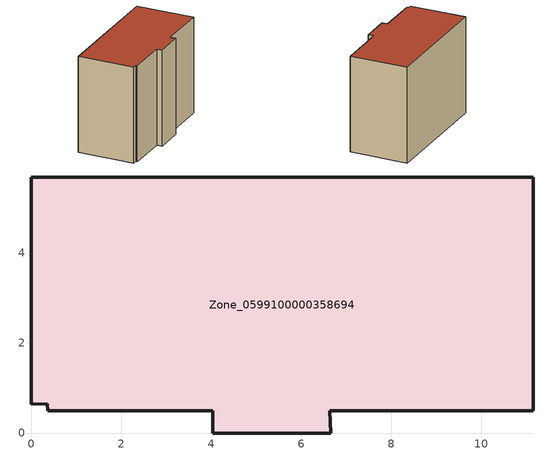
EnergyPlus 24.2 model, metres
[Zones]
Zone_0599100000358694
 floor ground (C_G): 0.36,0.5 0.36,0.65 0,0.64 0,5.69 11.16,5.68 11.16,0.5 6.64,0.5 6.66,0 4.04,0 4.04,0.5 z0
 wall outside (C_F): 4.04,0 6.66,0 6.64,0.5 11.16,0.5 11.16,5.68 0,5.69 0,0.64 0.36,0.65 0.36,0.5 4.04,0.5 4.04,0 z0:8.64
 roof outside (C_R): 0.36,0.65 0.36,0.5 4.04,0.5 4.04,0 6.66,0 6.64,0.5 11.16,0.5 11.16,5.68 0,5.69 0,0.64 z8.64
[BUILDING]
Pand.0599100000358694: North Axis=0; Terrain=City; Loads Convergence Tolerance Value=0.04; Temperature Convergence Tolerance Value=0.4; Solar Distribution=FullExterior; Maximum Number of Warmup Days=25; Minimum Number of Warmup Days=1
[Site:Location]
Rotterdam.The.Hague.AP_ZH_NLD Design_Conditions: Latitude=51.96; Longitude=4.45; Time Zone=1; Elevation=-4.5
[SITE:GROUNDTEMPERATURE:BUILDINGSURFACE]
18, 18, 18, 18, 18, 18, 18, 18, 18, 18, 18, 18
[MATERIAL] Thermal Absorptance=0.9; Solar Absorptance=0.7; Visible Absorptance=0.7
Name | Roughness | Thickness | Conductivity | Density | Specific Heat
G.TC.1992-2005 | MediumSmooth | 0.15 | 0.06 | 540 | 1210
F.TC.1992-2005 | Rough | 0.3 | 0.12 | 1920 | 840
R.TC.1992-2005 | MediumRough | 0.2 | 0.08 | 1500 | 1000
[CONSTRUCTION]
C_G: G.TC.1992-2005
C_F: F.TC.1992-2005
C_R: R.TC.1992-2005
[ZONE]
Zone_0599100000358694: Type=1; Multiplier=1; Ceiling Height=Autocalculate; Volume=Autocalculate; Floor Area=autocalculate; Part of Total Floor Area=Yes
[ZONEINFILTRATION:DESIGNFLOWRATE]
Infil_Zone_0599100000358694: Zone or ZoneList or Space or SpaceList=Zone_0599100000358694; Schedule=AlwaysOn; Design Flow Rate Calculation Method=Flow/Area; Flow Rate per Floor Area=0.0015; Constant Term Coefficient=1; Temperature Term Coefficient=0; Velocity Term Coefficient=0; Velocity Squared Term Coefficient=0
[HVACTEMPLATE:ZONE:IDEALLOADSAIRSYSTEM]
Zone_0599100000358694: Maximum Heating Supply Air Temperature=50; Minimum Cooling Supply Air Temperature=13; Maximum Heating Supply Air Humidity Ratio=0.0156; Minimum Cooling Supply Air Humidity Ratio=0.0077; Heating Limit=NoLimit; Cooling Limit=NoLimit; Dehumidification Control Type=ConstantSensibleHeatRatio; Cooling Sensible Heat Ratio=0.7; Dehumidification Setpoint=60; Humidification Control Type=None; Humidification Setpoint=30; Outdoor Air Method=None; Outdoor Air Flow Rate per Person=0.00944; Outdoor Air Flow Rate per Zone Floor Area=0; Outdoor Air Flow Rate per Zone=0; Demand Controlled Ventilation Type=None; Outdoor Air Economizer Type=NoEconomizer; Heat Recovery Type=None; Sensible Heat Recovery Effectiveness=0.7; Latent Heat Recovery Effectiveness=0.65
[ZONECONTROL:THERMOSTAT]
ThermostatControl_Zone_0599100000358694: Zone or ZoneList=Zone_0599100000358694; Control Type Schedule=DualSetpointControlType; Control 1=Thermostat_Zone_0599100000358694; Temperature Difference Between Cutout And Setpoint=0
[THERMOSTATSETPOINT:DUALSETPOINT]
Thermostat_Zone_0599100000358694: Heating Setpoint Temperature Schedule=HeatingSetpoint_Zone_0599100000358694; Cooling Setpoint Temperature Schedule=CoolingSetpoint_Zone_0599100000358694
[SCHEDULE:COMPACT]
HeatingSetpoint_Zone_0599100000358694: Through: 12/31, For: AllDays, Until: 24:00, 21
CoolingSetpoint_Zone_0599100000358694: Through: 12/31, For: AllDays, Until: 24:00, 24
DualSetpointControlType: Through: 12/31, For: AllDays, Until: 24:00, 4
AlwaysOn: Through: 12/31, For: AllDays, Until: 24:00, 1
